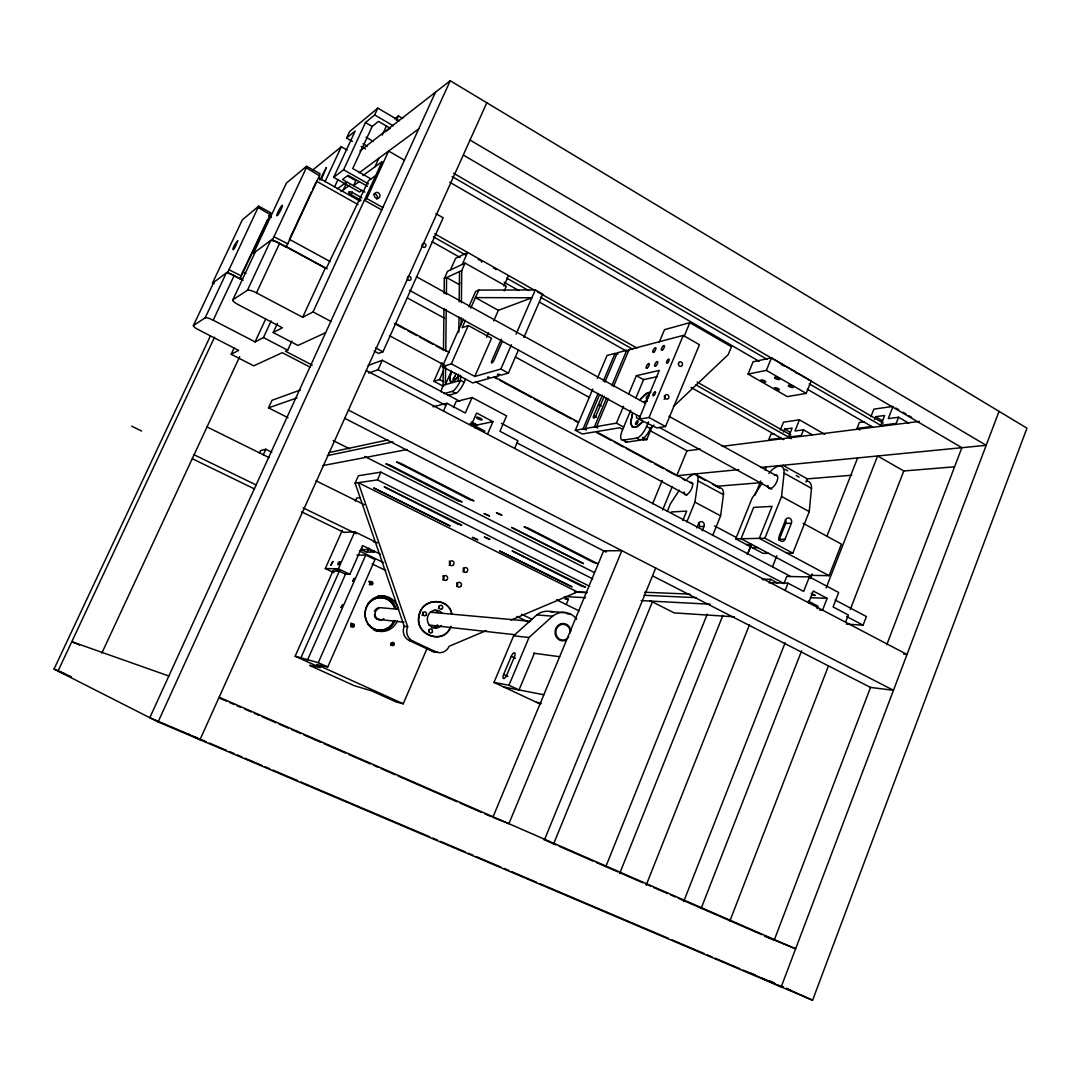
<?xml version="1.0" encoding="UTF-8"?>
<svg xmlns="http://www.w3.org/2000/svg" width="1081" height="1081" viewBox="0 0 1081 1081"><rect width="100%" height="100%" fill="white"/><g stroke="black" fill="none" stroke-linecap="round" stroke-linejoin="round"><path stroke-width="1.5" d="M441.156 391.89A11.013 2.959 -62.3 0 1 443.102 385.309L443.345 363.635M443.494 350.298L443.953 308.612M444.129 293.6L444.291 278.601L447.534 271.331L465.073 263.102L506.273 286.262L504.273 290.843M445.602 366.243L445.386 384.66L451.115 371.675M445.764 351.19L446.237 309.342M446.399 294.275L446.588 277.547L459.384 284.654M458.303 380.971L458.385 374.242M458.844 332.178L459.02 317.03M459.182 301.883L459.52 271.601M460.587 375.269L460.533 380.336A11.188 3.054 -62.2 0 1 452.196 391.417L444.169 393.592M461.155 324.611L461.222 317.855M461.398 302.653L461.749 270.574L465.073 263.102M787.076 553.202L792.819 553.175L809.237 511.61L811.48 488.328A17.431 8.283 -59.7 0 0 806.264 481.14M762.348 482.991L752.011 498.382L735.742 538.865L764.916 538.23L781.563 496.449L784.103 473.154A17.553 8.026 -59.9 0 0 768.875 473.424M712.663 535.514L720.608 515.867L723.459 494.652A15.81 6.878 -61 0 0 721.311 488.369L696.015 474.654M686.867 521.853L694.921 502.125L698.015 480.883A15.918 6.662 -61.1 0 0 687.084 479.045M419.969 612.9C424.36 597.158 449.196 598.036 451.858 614.319C448.588 595.293 419.32 598.969 418.942 617.481C415.658 635.385 442.67 644.844 450.196 627.791M420.32 611.995C410.158 632.074 443.142 648.019 451.115 626.196M451.372 371.486L449.75 378.336L450.696 381.836L454.006 380.971L458.79 375.931M451.534 371.067L449.804 377.769L450.493 381.661L453.574 381.269L459.222 375.283M210.282 336.191L54.05 669.058L158.096 721.932L812.588 1000.263L1026.95 428.171L450.236 80.737L359.946 150.962M999.047 411.348L781.198 986.912L761.565 978.008L775.482 983.886M774.469 939.497L870.57 687.286M886.785 644.735L961.874 447.696L463.56 155.191M846.369 624.102L863.084 625.183L866.408 616.562L835.127 599.996M729.864 921.053L828.384 666.112M850.288 609.454L903.797 470.965L954.293 466.843M845.585 622.21L848.369 614.994L833.073 606.927L838.68 592.496L809.372 576.903L786.752 576.47L783.955 583.564M808.615 602.793L813.223 590.996L827.141 598.347L822.56 610.116L819.29 609.954M908.702 423.157L898.595 417.239L896.19 423.414L880.785 425.374L884.65 415.482L875.61 416.712L874.502 419.523M829.113 575.687L759.294 538.352L772.064 506.367L753.66 507.394L741.08 538.743L809.845 575.349L829.113 575.687L841.423 544.135L803.061 523.245M817.047 608.603L817.979 606.211L808.277 601.104M701.123 908.526L801.616 650.83M826.127 587.969L877.596 455.979L903.797 470.965M870.935 416.644L873.88 409.145L893.028 406.388L888.258 418.604L898.595 417.239M809.372 576.903L803.669 591.429L788.022 583.172L768.969 582.673M683.733 901.459L785.103 642.871M810.304 578.619L812.142 573.916M826.884 536.298L857.611 457.939M785.144 590.483L788.022 583.172M859.881 430.022L857.057 428.4L859.409 422.441L864.287 421.793M778.874 540.189A3.702 3.202 88.6 0 0 779.32 539.365L785.644 523.434A3.689 3.189 87.9 0 0 785.347 519.758M646.208 885.109L749.484 624.737M772.51 566.701L776.861 555.715M806.102 482.004L807.345 478.869L782.928 465.289M785.022 539.257L791.387 523.218A3.716 3.202 87.9 0 0 789.792 518.272A3.716 3.202 87.9 0 0 785.549 520.056L779.171 536.108A3.729 3.216 88.6 0 0 780.752 541.054A3.729 3.216 88.6 0 0 785.022 539.257L779.32 539.365M769.294 582.402L770.523 579.294L777.671 583.051M806.21 393.389L811.196 380.944L771.469 357.838L753.092 361.784L748.066 374.08L787.292 396.605L806.21 393.389L766.375 370.391L748.066 374.08M824.83 434.332L799.44 419.847L794.981 430.995L803.548 429.86L812.088 434.711M619.656 873.556L722.878 615.454M747.268 554.445L751.025 545.067M747.539 554.472L750.552 546.918M803.548 429.86L801.305 435.494L788.522 437.116L792.13 428.09L784.603 429.116L783.414 432.103M780.36 429.968L783.509 422.144L799.44 419.847M606.009 866.178L707.271 614.089M755.065 495.098L760.727 481.004M765.132 470.046L766.388 466.911M696.826 527.933L698.61 523.555A3.378 2.973 87.9 0 1 702.555 521.947A3.378 2.973 87.9 0 1 704.015 526.433L702.245 530.798M766.375 370.391L771.469 357.838M682.827 520.569L686.678 511.11L671.45 511.962M553.526 844.126L652.411 601.833M667.315 511.408L670.463 503.719L679.341 490.193M544.675 839.302L655.694 568.052M652.586 503.814L662.207 480.477M662.626 509.989L672.233 486.626M700.326 449.115L686.962 450.804L676.706 475.721L738.769 469.627M628.642 394.052L636.358 375.675L659.288 370.432L638.898 419.252L656.897 427.914L665.518 426.549L699.434 344.731L683.246 335.421L629.047 349.69L613.467 386.593M642.682 440.237L646.735 439.643L652.492 425.806M534.379 653.289L519.029 689.962L508.962 685.246L493.976 682.408L513.637 635.79L536.784 614.9A19.35 17.688 -85.1 0 1 552.999 612.278M566.228 604.536L568.403 599.333L563.958 597.131M638.898 419.252L649.046 417.482L683.246 335.421M630.723 410.267L622.278 430.427A11.864 4.405 -61.1 0 0 623.115 440.143L636.56 438.129A12.067 4.554 -60.9 0 0 646.573 426.482L648.519 421.833M684.016 336.61L689.827 322.665L731.432 346.731L728.162 354.676L673.409 406.591M608.279 398.903L596.59 426.576L616.413 423.144L623.494 406.294M508.962 685.246L528.987 637.533L552.567 616.184A19.782 18.012 -85.2 0 1 576.714 619.197M635.858 398.038L643.722 379.269M659.315 342.055L664.518 329.651L689.827 322.665M599.617 394.524L585.226 428.549L594.347 426.968L606.657 397.835M611.832 385.566L626.737 350.298A2.581 0.784 22.5 0 0 628.547 351.041M503.638 674.436L511.259 656.316A4.148 1.554 -64.7 0 1 514.461 652.748A4.148 1.554 -64.7 0 1 514.461 656.775L506.8 674.976A4.162 1.554 -65 0 1 503.611 678.53A4.162 1.554 -65 0 1 503.638 674.436L507.894 676.436M622.588 429.306L619.724 427.752L582.254 433.994L575.308 430.265L592.793 389.052M597.334 378.377L607.049 355.473L615.048 353.365A2.54 0.757 22.6 0 0 617.886 354.271M575.308 430.265L583.051 428.927L598.063 393.457M603.293 381.12L615.048 353.365M604.86 382.161L617.292 352.784L626.737 350.298M604.265 396.173L596.199 415.239A2.932 1.027 -61.3 0 1 593.834 418.09A2.932 1.027 -61.3 0 1 593.685 415.712L602.374 395.187M333.151 570.606L295.127 656.208L320.327 667.612L309.693 665.261L311.112 666.112L354.379 685.732L371.783 690.921L396.187 701.974L403.24 703.785L427.157 648.222M435.792 628.156L437.116 625.061M514.624 448.412L517.921 440.737L499.935 431.251L506.584 415.888L472.086 397.538L456.087 401.591L453.439 407.618M487.531 434.184L492.977 421.658L476.599 413.01L471.113 425.563M502.3 341.285L494.139 359.987A3 0.851 -61.7 0 1 491.869 362.973A3 0.851 -61.7 0 1 491.909 360.649L501.273 339.191M475.194 428.144L476.518 425.09L492.977 421.658M463.425 319.044L442.359 366.689L451.331 363.851L474.789 376.458L500.854 369.026L511.421 344.771M516.042 334.164L535.298 289.938L542.703 294.127L523.866 337.488M442.359 366.689L472.721 382.944L488.963 378.472L487.72 377.012L490.909 377.931L499.057 375.688A2.648 0.689 23.7 0 1 497.828 374.202A2.648 0.689 23.7 0 1 501.057 375.134L508.381 373.107L518.475 349.879M474.789 376.458L491.517 338.258L468.249 325.503L462.1 327.759L465.438 320.219M472.086 397.538L465.33 412.996L446.899 403.281L432.981 406.807M319.463 175.717L320.017 173.703L306.545 166.271L286.411 183.108L253.508 253.265L273.034 238.671L306.301 167.852C308.18 163.393 303.91 170.825 306.301 167.852L319.463 175.717L287.776 243.806L285.776 246.981L272.25 239.631M403.24 703.785L316.638 664.531L327.732 666.977L375.012 559.553L365.743 555.08L356.879 555.134M443.48 411.05L446.899 403.281M503.922 286.006L508.448 275.696M447.737 395.47L455.79 393.322A11.175 3.081 -62.2 0 0 464.141 382.269L465.479 379.215M486.504 337.38L488.477 332.867M493.747 320.854L498.368 310.342L531.879 297.788L475.437 297.599L498.368 310.342M334.056 568.728L345.501 574.173L349.879 574.308L362.581 545.567L380.553 554.283M361.689 549.634L368.729 549.567L373.985 552.121L366.243 552.067L361.581 549.824L362.284 548.297M468.857 306.747L475.654 291.384L478.748 290.086L535.298 289.938M470.762 308.153L478.748 290.086M442.075 362.77L433.9 381.255L439.521 379.593L443.561 370.459M295.127 656.208L318.26 662.68L365.743 555.08M367.067 552.242L368.986 548.175M451.331 363.851L468.249 325.503M373.837 552.161L374.431 550.81M437.319 652.086A10.702 10.026 -81.7 0 1 432.184 651.262L409.213 640.506A10.756 10.148 -82 0 1 404.226 626.304L355.122 483.126L377.445 479.896L380.877 472.154L592.766 578.889M342.339 530.231L325.3 568.538L338.339 568.809L354.757 531.811L377.485 542.892M301.059 657.464L339.623 570.484M307.369 660.329L345.825 573.443M270.304 214.646L270.926 212.876L258.656 206.187L242.333 219.835L212.362 283.344L228.186 271.493L258.656 206.187L257.656 208.457L258.345 207.674L270.304 214.646L240.239 278.29L239.779 278.83L227.523 272.317M355.122 483.126L358.433 475.708L380.877 472.154M450.426 269.98L455.614 258.332L467.505 252.562L462.236 264.44M355.298 501.125L356.662 498.057L359.946 497.679M374.229 351.082L378.634 353.419L382.944 351.798L443.169 217.794L435.981 213.7M368.553 373.026L378.08 369.716L382.309 360.284L459.763 401.281M486.815 102.776L199.985 739.742L192.026 735.769M158.096 721.932L450.236 80.737M259.386 453.277L260.629 450.561L265.804 449.25L271.817 452.236M263.291 454.75L265.804 449.25M435.454 92.236L149.8 717.716L190.688 735.107L187.702 733.621M312.26 365.135L285.465 351.203L287.681 350.19L291.897 341.015M325.435 332.772L297.951 345.447L273.223 332.529L282.384 327.786L238.05 304.518A7.891 1.811 25.8 0 1 232.888 299.761L247.414 290.289A8.162 1.946 25.9 0 1 256.494 292.87L302.666 317.314L325.286 268.129L326.813 267.237L368.526 180.689L375.688 175.608M374.877 166.879L378.823 158.285M396.335 120.369L398.376 115.924L402.7 118.464M288.046 417.725L268.507 407.848L271.98 400.294L300.356 390.011M302.666 317.314L313.085 311.923L382.106 161.637L362.892 175.595M381.796 209.984L364.405 200.188L366.837 198.539L388.62 151.056L404.402 160.177M389.971 128.099L378.458 121.383L372.188 126.436L352.73 168.528L370.878 178.865M343.434 189.729L346.569 182.959M361.013 200.242L351.068 194.648L352.311 191.945M382.228 135.111L386.241 126.382M310.355 367.27L282.249 352.69L253.738 365.837L231.172 354.257L238.644 350.393L198.296 329.624A7.121 1.459 25.8 0 1 193.445 325.476L205.174 317.828A7.351 1.554 25.8 0 1 213.2 320.206L255.062 341.907L265.696 318.99M361.838 190.405L359.568 191.999L333.664 177.365L355.163 131.017L346.609 138.057L352.433 141.408M255.062 341.907L263.453 337.569L271.169 320.922M334.57 186.959L338.042 179.487M333.664 177.365L343.596 169.758L365.473 122.531L374.675 114.951L377.823 108.127L399.294 120.721M273.223 332.529L277.466 323.354M231.172 354.257L233.996 348.19M311.463 191.905L289.384 239.32L330.029 261.494M312.895 188.851L315.733 182.73M319.76 180.027L326.435 167.447L321.165 179.824M101.817 653.154L239.698 356.662M325.016 181.757L341.285 146.759L347.069 150.07M346.609 138.057L349.609 131.571L377.823 108.127M247.414 290.289L270.52 240.901A8.121 2.189 26.2 0 1 279.614 243.32L325.286 268.129M256.494 292.87L279.614 243.32M213.2 320.206L234.172 275.601L243.049 280.317M241.59 274.304L267.642 219.524M214.538 337.245L58.023 671.085L71.332 676.76M232.888 299.761L255.251 252.049A7.851 2.04 26.2 0 0 255.008 252.522M193.445 325.476L213.781 282.371A7.094 1.649 26.1 0 0 214.16 283.708M205.174 317.828L226.118 273.344A7.31 1.757 26.1 0 1 234.172 275.601M642.911 421.685L636.668 426.86L632.277 427.022L630.561 422.603L632.642 413.01L630.601 423.239L632.615 427.238L637.236 426.576L643.236 421.374M623.115 440.143L626.777 442.115L640.263 440.143A12.053 4.581 -60.9 0 0 650.289 428.508L653.937 425.049M312.977 169.825L341.285 146.759M394.551 118.924L398.376 115.924M385.728 131.625L390.038 128.288M337.353 188.851L345.488 182.851M359.054 172.865L418.725 128.869M340.934 191.553L349.636 185.216M359.23 181.608L353.541 185.702L355.838 180.716L347.609 176.041M444.291 278.601L461.749 270.574M486.247 630.574L449.156 646.276A10.769 10.08 -81.8 0 1 435.778 651.816L432.184 651.262M510.975 620.102L577.43 591.956L358.297 482.666L407.672 626.723A10.824 10.188 -82.1 0 0 412.685 640.992L435.778 651.816M368.121 365.432L382.309 360.284M268.507 407.848L297.086 397.903M443.102 385.309L460.533 380.336L464.141 382.269M657.41 376.62L643.546 379.674L636.358 375.675M328.624 452.642L387.917 439.913M327.286 455.642L392.998 441.899M322.989 465.546L407.253 449.493M774.212 433.751L770.956 434.184L768.753 439.643L781.009 438.075M857.057 428.4L871.759 426.522M722.067 446.358L919.363 421.428M760.578 467.478L986.196 445.304L470.032 140.044M715.771 486.355L761.132 482.639M806.48 478.937L851.828 475.221M343.88 532.365L354.757 531.811M704.015 526.433L699.285 526.609A3.365 2.959 87.9 0 0 698.488 522.609M785.644 523.434L791.387 523.218M746.539 544.594L751.917 544.513M752.268 547.635L757.673 547.581M768.429 553.296L762.983 553.337L735.742 538.865M762.132 579.105L770.523 579.294M332.948 571.052L339.299 571.214M810.764 597.685L827.141 598.347M644.627 592.226L689.962 594.131M574.565 591.834L587.105 592.402M574.93 592.118L586.74 592.658M644.1 595.28L696.407 597.671M565.336 596.617L585.564 597.685M641.209 600.604L710.339 604.225M565.106 599.144L568.403 599.333M734.35 616.805L674.166 612.886L650.127 600.739M550.013 611.454L566.052 612.657M567.309 613.873L570.525 614.116M536.784 614.9L552.567 616.184M903.716 654.181L907.027 654.478L366.256 370.499M398.781 609.346L380.431 607.684A5.918 5.621 -82.7 0 0 374.499 611.373M430.468 612.224L530.555 621.291M560.593 624.021L563.917 624.318M403.956 622.237L378.985 619.44A5.918 5.621 -82.7 0 1 374.499 615.913M428.927 625.048L515.488 634.79M513.637 635.79L528.987 637.533M404.226 626.304L407.672 626.723M533.568 653.181L559.62 656.721M409.213 640.506L412.685 640.992M503.854 687.03L543.824 694.732M536.446 702.285L541.243 703.272M811.236 593.347L815.304 595.469L811.547 594.672M168.839 676.017L71.805 641.695L79.548 645.046M373.458 541.757L374.175 542.027M764.848 936.281L795.63 948.807L219.132 697.231M193.796 736.431L198.445 738.404M201.552 739.728L206.201 741.715M209.309 743.025L226.375 750.295M229.483 751.606L234.131 753.592M237.239 754.903L241.887 756.889M244.995 758.213L262.061 765.47M265.156 766.794L269.818 768.767M272.912 770.091L297.734 780.644M300.842 781.968L429.603 836.748M432.711 838.072L437.359 840.045M440.467 841.369L465.289 851.923M468.397 853.247L473.046 855.22M476.153 856.544L500.976 867.111M504.07 868.421L508.732 870.408M511.826 871.718L536.649 882.285M539.757 883.609L668.517 938.389M671.625 939.7L704.204 953.564M707.312 954.888L711.96 956.861M715.068 958.185L739.89 968.738M742.985 970.062L760.051 977.319M778.563 985.196L783.185 987.169M786.265 988.48L790.9 990.439M54.05 669.058L64.765 673.639M220.227 698.421L226.415 701.123M229.51 702.474L234.145 704.501M237.239 705.852L240.333 707.204M244.982 709.231L251.17 711.92M254.265 713.271L258.913 715.298M262.007 716.649L275.939 722.73M279.033 724.081L288.316 728.135M291.411 729.472L300.694 733.526M303.788 734.877L320.814 742.309M323.908 743.66L345.569 753.106M348.663 754.457L370.337 763.902M373.431 765.253L378.066 767.28M381.161 768.632L395.092 774.712M398.186 776.063L456.993 801.71M460.087 803.061L481.748 812.52M484.842 813.858L491.044 816.56M543.648 839.518L556.039 844.923M559.134 846.261L593.172 861.125M596.266 862.476L617.94 871.921M621.035 873.272L642.695 882.718M645.789 884.069L650.438 886.096M653.532 887.447L667.45 893.528M670.558 894.879L675.193 896.892M678.287 898.243L761.862 934.7M764.956 936.051L774.239 940.105M769.361 980.697L773.969 982.791M780.131 985.575L783.212 986.967M786.279 988.358L812.588 1000.263M318.26 662.68L327.732 666.977M750.849 973.143L755.443 975.238M493.976 682.408L540.595 704.217M338.339 568.809L349.879 574.308M511.259 656.316L515.502 658.329M325.3 568.538L333.961 572.66M359.405 550.945L383.647 562.66M372.08 563.904L385.701 570.471M194.08 454.763L256.238 485.031M303.221 507.908L356.284 533.744M521.528 614.211L532.136 619.386M131.639 426.184L141.625 431.035M192.404 458.763L254.576 488.977M301.585 511.826L344.055 532.46M516.921 616.454L529.055 622.359M583.051 428.927L586.456 429.779L585.226 428.549M594.347 426.968L597.82 427.833L596.59 426.576M207.025 426.927L269.088 457.614M315.963 480.788L364.378 504.732M556.539 599.752L579.24 610.968M229.091 269.831L241.509 276.02M377.445 479.896L589.672 586.334M333.11 440.507L349.636 448.858M364.662 456.452L594.536 572.633M274.061 236.807L287.776 243.806M344.798 418.361L606.157 552.121M652.721 575.957L870.516 687.421L893.474 690.286L348.433 410.091M263.453 337.569L287.681 350.19M470.086 423.374L484.923 431.17M378.08 369.716L445.237 405.078M516.867 442.818L783.995 583.524M846.68 616.535L863.084 625.183M471.397 421.955L477.248 425.022M472.154 422.793L476.518 425.09M501.476 423.36L790.441 576.349M313.085 311.923L330.908 321.408M439.521 379.593L443.75 381.836M714.527 525.92L736.499 537.608M375.553 347.866L382.944 351.798M239.401 277.844L242.333 279.398M433.9 381.255L443.669 386.444M452.196 391.417L455.79 393.322M243.049 271.939L245.982 273.493M389.444 335.651L444.48 365.148M475.721 381.89L686.962 495.084M764.916 538.23L792.819 553.175M694.921 502.125L720.608 515.867M395.66 323.503L449.156 352.365M495.22 377.215L578.43 422.103M596.266 431.724L692.853 483.815M394.457 323.516L404.862 329.124M407.834 330.732L416.739 335.529M419.712 337.137L433.089 344.339M436.062 345.947L443.48 349.947M493.99 377.188L496.963 378.796M499.935 380.39L531.122 397.213M534.095 398.821L571.241 418.847M574.214 420.455L577.186 422.049M596.496 432.468L611.346 440.48M614.319 442.075L623.237 446.885M626.196 448.48L651.451 462.1M654.424 463.708L663.342 468.519M666.315 470.113L675.22 474.924M682.652 478.924L685.611 480.532M500.854 369.026L508.381 373.107M698.421 476.64L705.434 480.45M712.447 484.247L719.46 488.044M698.015 480.883L723.459 494.652M616.413 423.144L623.669 427.09M642.411 437.292L646.735 439.643M286.641 246.779L327.192 268.818M636.56 438.129L640.263 440.143M593.685 415.712L596.496 417.239M407.74 298.14L444.669 318.341M515.583 357.108L589.456 397.497M650.019 430.603L686.962 450.804M598.496 404.335L601.306 405.861M409.51 290.316L640.141 416.874M659.356 427.414L771.712 489.071M781.563 496.449L809.237 511.61M268.561 215.687L271.453 217.267M646.573 426.482L650.289 428.508M649.046 417.482L665.518 426.549M416.455 276.736L645.33 403.24M668.963 416.307L776.753 475.883M784.833 469.235L787.684 470.816M796.265 475.586L799.116 477.167M784.103 473.154L811.48 488.328M316.449 181.203L358.014 204.552M366.837 198.539L382.85 207.566M433.319 236.753L465.6 254.967M506.678 278.128L528.677 290.546M540.419 297.167L632.844 349.298M695.921 384.89L791.346 438.71M361.919 197.85L353.365 193.026A3.959 1.257 26.3 0 0 348.812 191.905A3.959 1.257 26.3 0 0 351.068 194.648M318.706 177.892L360.095 201.188M432.13 241.725L460.074 257.454M504.192 282.29L518.894 290.559M539.487 302.153L626.264 350.987M690.962 387.403L783.82 439.656M784.603 429.116L790.211 432.278M364.905 192.134L342.528 179.487L348.109 175.311L367.608 186.364M434.657 233.793L534.352 290.113M537.284 291.775L636.979 348.096M697.096 382.066L790.927 435.075M343.596 169.758L368.486 183.892M361.176 146.435L365.54 148.948M363.067 143.719L367.378 146.205M449.75 182.243L759.092 361.311M807.25 389.187L872.908 427.198M366.067 137.219L373.256 141.368M875.61 416.712L882.704 420.847M453.615 173.257L883.272 423.09M365.473 122.531L372.188 126.436M452.128 176.541L766.942 359.297M809.21 383.823L882.082 426.13M374.675 114.951L393.308 125.842M895.892 408.078L898.757 409.753M903.054 412.28L905.905 413.955M908.77 415.631L911.634 417.32M392.43 642.79A2.216 2.094 -79.7 0 1 392.619 644.992M390.795 643.303A2.216 2.094 -79.6 0 1 390.727 644.992M350.73 623.345A2.243 2.135 -79.9 0 1 353.055 625.331M353.028 625.913A2.243 2.135 -79.9 0 1 352.865 626.467M369.04 581.767A2.216 2.121 -86.1 0 1 369.607 584.389M350.879 624.318A2.23 2.135 -79.8 0 1 351.082 626.534M369.189 581.348A2.23 2.121 -86.1 0 1 371.499 583.335M394.687 620.562A16.296 15.485 -82.7 0 1 370.688 626.615A16.296 15.485 -82.7 0 1 371.661 600.779A16.296 15.485 -82.7 0 1 395.16 608.144M383.904 618.737A5.932 5.635 -82.7 0 1 375.661 616.778A5.932 5.635 -82.7 0 1 378.715 608.427M368.148 603.617A16.283 15.472 -82.7 0 1 386.552 599.063M387.755 599.698A16.283 15.472 -82.7 0 1 394.565 608.09M394.092 620.508A16.283 15.472 -82.7 0 1 388.984 627.034M387.863 627.818A16.283 15.472 -82.7 0 1 368.216 624.588M379.12 619.737A5.918 5.621 -82.7 0 1 374.458 614.508M689.975 482.639A6.999 2.932 -61.1 0 1 692.448 486.207A6.999 2.932 -61.1 0 1 687.475 494.206A6.999 2.932 -61.1 0 1 684.178 492.004M774.455 475.154A7.716 3.527 -59.9 0 1 777.644 479.032A7.716 3.527 -59.9 0 1 772.077 487.842A7.716 3.527 -59.9 0 1 767.942 485.45M568.741 636.858A7.918 7.202 -85.2 0 1 556.931 636.56A7.918 7.202 -85.2 0 1 561.404 624.494A7.918 7.202 -85.2 0 1 570.146 633.061M762.659 579.727A3.365 0.676 21.2 0 1 763.348 579.875M565.755 640.29A8.702 7.932 -85.2 0 1 555.35 634.615A8.702 7.932 -85.2 0 1 561.58 623.642A8.702 7.932 -85.2 0 1 570.89 631.236M664.139 396.092A2.297 2.04 81.2 0 1 664.18 399.335M629.047 349.69A2.581 0.784 22.5 0 1 629.547 350.001M617.292 352.784A2.54 0.757 22.6 0 1 617.792 353.095M626.777 442.115A11.85 4.432 -61.1 0 1 624.467 440.413M640.141 419.279A9.959 3.729 -60.7 0 1 640.236 415.901M640.479 417.658A9.959 3.716 -60.7 0 1 636.344 415.793M643.844 401.956A9.959 3.716 -60.7 0 1 647.33 401.281M373.607 194.188A3.081 2.811 60.7 0 1 376.823 199.201M378.89 171.028A4.189 1.405 26.3 0 1 378.836 170.609M407.983 276.871A2.013 1.851 66.1 0 1 411.023 278.02A2.013 1.851 66.1 0 1 408.915 280.384A2.013 1.851 66.1 0 1 407.659 277.236M434.657 610.211A8.918 8.378 -83.8 0 1 438.318 612.616M437.873 625.21A8.918 8.378 -83.8 0 1 431.86 627.669M422.495 612.184A1.946 1.838 -84 0 1 421.968 615.224M438.872 606.09A1.946 1.824 -85 0 1 438.467 608.414M428.725 629.642A1.946 1.838 -82.5 0 1 428.63 631.601M442.872 575.795A2.419 2.27 -88 0 1 442.845 579.997M441.494 625.615A8.972 8.418 -83.8 0 1 429.576 625.318A8.972 8.418 -83.8 0 1 430.022 612.63A8.972 8.418 -83.8 0 1 441.94 612.941M456.912 582.7A2.419 2.257 -87.5 0 1 456.763 586.537M463.209 568.066A2.419 2.257 -88.9 0 1 463.06 571.89M449.223 561.12A2.419 2.27 -89.4 0 1 449.183 565.309M459.844 283.492A2.486 0.743 24.5 0 1 459.83 282.871M456.236 373.54A9.243 2.5 -62 0 1 454.56 372.621M481.653 261.507A2.527 0.797 24.5 0 1 481.504 262.115M478.194 259.656A2.527 0.797 24.5 0 1 479.329 259.981M480.505 260.548A2.527 0.797 24.5 0 1 481.396 261.21M493.341 267.912A2.513 0.797 24.3 0 1 495.044 268.777M495.747 269.426A2.513 0.797 24.3 0 1 495.882 269.696M795.954 372.999A2.648 0.851 20.4 0 1 797.197 373.54M781.104 364.743A2.648 0.865 20.6 0 1 781.725 364.878M783.009 365.337A2.648 0.865 20.6 0 1 784.09 365.959M397.416 620.886A17.837 16.945 -82.7 0 1 370.81 627.223A17.837 16.945 -82.7 0 1 373.013 598.685A17.837 16.945 -82.7 0 1 398.362 608.779M350.879 623.494A1.635 1.567 -79.9 0 1 350.757 626.737M369.256 581.483A1.635 1.554 -86.2 0 1 369.31 584.713M391.673 642.682A1.621 1.54 -79.8 0 1 390.944 645.154M378.201 595.793A17.755 16.877 -82.7 0 1 395.997 608.562M395.065 620.616A17.755 16.877 -82.7 0 1 374.067 630.25M354.23 578.443L352.757 580.97L354.23 578.443M461.844 501.827L458.209 500.908L385.849 463.83L389.444 464.857L461.844 501.827M461.614 525.136L457.912 524.15L384.187 486.801L461.614 525.136M455.236 375.837L453.182 379.134L455.236 375.837M332.921 561.471L330.8 565.174L332.921 561.471M473.735 500.76L470.005 499.814L396.47 461.992L400.132 463.046L473.735 500.76M472.465 537.419L477.653 539.73L472.465 537.419M484.274 513.651L489.463 515.961L484.274 513.651M484.464 537.027L489.747 539.378L484.464 537.027M339.745 561.674C338.177 568.43 336.394 562.323 339.745 561.674M496.503 512.799L501.787 515.164L496.503 512.799M342.528 605.063L341.096 607.495L342.528 605.063M499.841 551.08L571.849 586.753L499.841 551.08M237.698 240.874C232.131 256.211 230.591 248.562 237.698 240.874M511.597 527.474L583.429 563.539L511.597 527.474M512.286 550.945L581.632 586.091L585.47 587.172L512.286 550.945M524.258 526.893L593.428 562.471L597.28 563.512L528.014 528.014L524.258 526.893M621.859 550.648L508.908 823.681L492.855 817.358L603.644 550.837L621.859 550.648M641.128 398.403L639.952 399.943L644.762 394.768L647.627 392.835L650.911 392.214L647.06 393.146L641.128 398.403M373.958 488.085L449.966 525.893L373.958 488.085M278.303 214.362A5.918 0.811 -62.5 0 0 282.452 205.485A5.918 0.811 -62.5 0 0 278.141 211.7A5.918 0.811 -62.5 0 0 278.303 214.362M477.491 418.442A3.202 0.743 23.6 0 0 482.207 419.847A3.202 0.743 23.6 0 0 478.14 417.334A3.202 0.743 23.6 0 0 477.491 418.442M665.045 395.673A2.311 2.04 81.2 0 0 666.855 399.173A2.311 2.04 81.2 0 0 668.599 395.768A2.311 2.04 81.2 0 0 665.045 395.673M678.53 363.257A2.297 2.027 79.9 0 0 680.854 366.364A2.297 2.027 79.9 0 0 681.989 362.662A2.297 2.027 79.9 0 0 678.53 363.257M654.181 351.879A2.703 0.973 -60 0 0 655.789 347.812A2.703 0.973 -60 0 0 653.046 350.501A2.703 0.973 -60 0 0 654.181 351.879M647.533 367.743A2.703 0.973 -60.3 0 0 649.154 363.648A2.703 0.973 -60.3 0 0 646.411 366.31A2.703 0.973 -60.3 0 0 647.533 367.743M662.653 349.798A2.73 1 -59.9 0 0 664.383 345.65A2.73 1 -59.9 0 0 661.613 348.217A2.73 1 -59.9 0 0 662.653 349.798M655.951 365.824A2.73 1 -60.1 0 0 657.68 361.649A2.73 1 -60.1 0 0 654.924 364.189A2.73 1 -60.1 0 0 655.951 365.824M654.113 395.322A2.311 0.865 -60.4 0 0 655.451 391.808A2.311 0.865 -60.4 0 0 653.086 394.119A2.311 0.865 -60.4 0 0 654.113 395.322M667.558 362.824A2.311 0.851 -60 0 0 669.125 359.284A2.311 0.851 -60 0 0 666.801 361.27A2.311 0.851 -60 0 0 667.558 362.824M647.492 398.389A2.176 0.811 -60.6 0 0 648.627 395.146A2.176 0.811 -60.6 0 0 646.411 397.484A2.176 0.811 -60.6 0 0 647.492 398.389M636.804 423.995A2.176 0.811 -60.9 0 0 637.939 420.725A2.176 0.811 -60.9 0 0 635.723 423.036A2.176 0.811 -60.9 0 0 636.804 423.995M374.229 194.688A3.094 2.824 60.8 0 0 378.08 198.35A3.094 2.824 60.8 0 0 378.931 193.269A3.094 2.824 60.8 0 0 374.229 194.688M422.266 244.901A2 1.838 65.4 0 0 424.752 247.265A2 1.838 65.4 0 0 425.292 243.941A2 1.838 65.4 0 0 422.266 244.901M446.966 579.74A2.446 2.284 -88 0 0 445.967 575.66A2.446 2.284 -88 0 0 443.142 578.632A2.446 2.284 -88 0 0 446.966 579.74M460.925 586.28A2.432 2.27 -87.5 0 0 459.56 582.335A2.432 2.27 -87.5 0 0 457.033 585.578A2.432 2.27 -87.5 0 0 460.925 586.28M453.344 564.971A2.432 2.284 -89.5 0 0 452.344 560.89A2.432 2.284 -89.5 0 0 449.534 563.85A2.432 2.284 -89.5 0 0 453.344 564.971M467.249 571.538A2.432 2.27 -88.9 0 0 465.897 567.593A2.432 2.27 -88.9 0 0 463.384 570.836A2.432 2.27 -88.9 0 0 467.249 571.538M425.9 615.278A1.959 1.851 -84 0 0 425.238 611.968A1.959 1.851 -84 0 0 422.86 614.265A1.959 1.851 -84 0 0 425.9 615.278M431.887 632.426A1.959 1.838 -82.5 0 0 431.224 629.115A1.959 1.838 -82.5 0 0 428.846 631.426A1.959 1.838 -82.5 0 0 431.887 632.426M442.088 608.725A1.959 1.838 -85.1 0 0 441.44 605.414A1.959 1.838 -85.1 0 0 439.075 607.711A1.959 1.838 -85.1 0 0 442.088 608.725M774.969 388.795A2.608 0.811 20.7 0 0 779.171 389.944A2.608 0.811 20.7 0 0 776.428 387.876A2.608 0.811 20.7 0 0 774.969 388.795M789.089 386.363A2.648 0.838 20.5 0 0 793.292 387.39A2.648 0.838 20.5 0 0 790.279 385.282A2.648 0.838 20.5 0 0 789.089 386.363M775.239 378.364A2.662 0.838 20.6 0 0 779.496 379.499A2.662 0.838 20.6 0 0 776.671 377.377A2.662 0.838 20.6 0 0 775.239 378.364M761.402 381.012A2.621 0.824 20.8 0 0 765.591 382.134A2.621 0.824 20.8 0 0 762.781 380.053A2.621 0.824 20.8 0 0 761.402 381.012M372.594 584.172A1.635 1.567 -86.2 0 0 371.513 581.578A1.635 1.567 -86.2 0 0 369.905 583.875A1.635 1.567 -86.2 0 0 372.594 584.172M393.633 645.316A1.635 1.54 -79.8 0 0 393.389 642.519A1.635 1.54 -79.8 0 0 391.2 644.181A1.635 1.54 -79.8 0 0 393.633 645.316M353.703 626.723A1.649 1.567 -80 0 0 353.46 623.899A1.649 1.567 -80 0 0 351.23 625.575A1.649 1.567 -80 0 0 353.703 626.723"/></g></svg>
